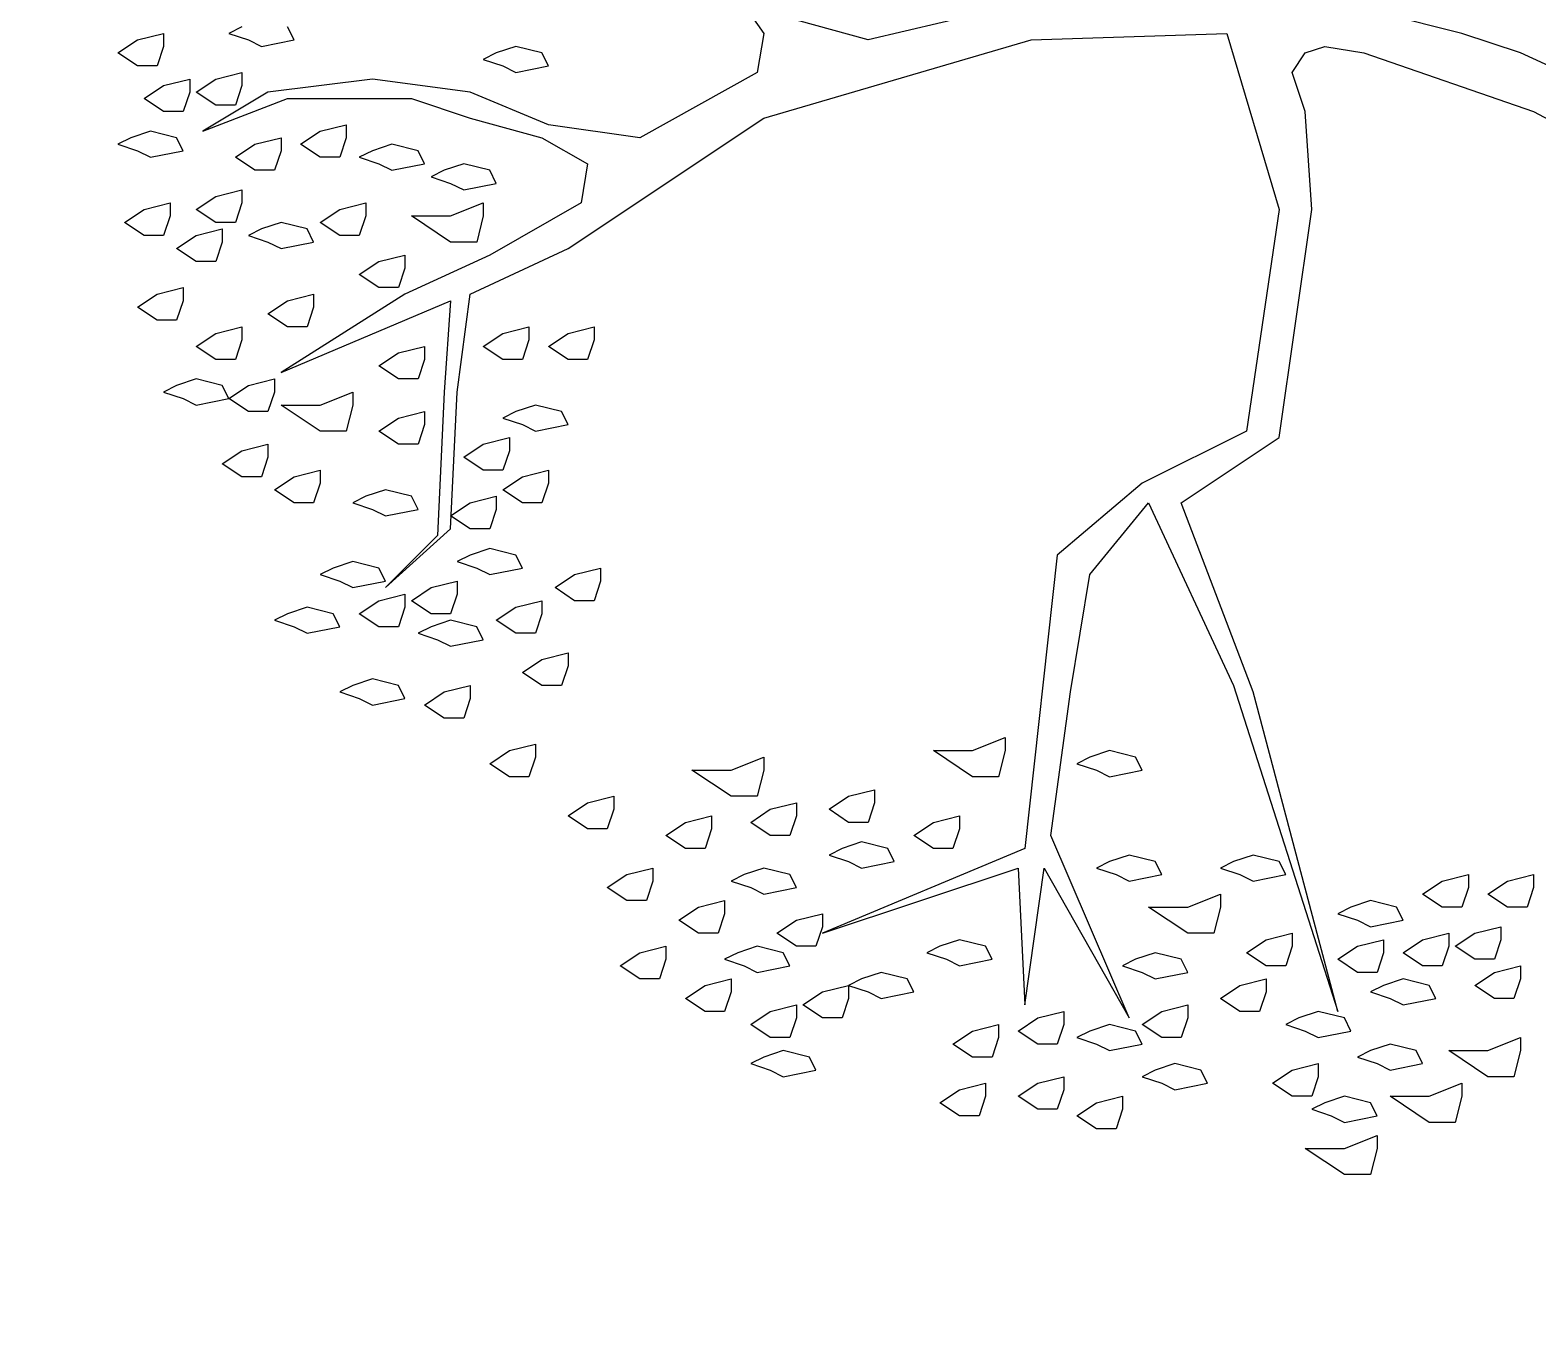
# Model space of a CAD drawing. Header units: millimetres. Extents: x 2181.6 to 2189.8, y 2002.5 to 2012.7.
# Drawn here: x 2182.3106 to 2182.585, y 2004.2789 to 2004.5168 of the extents above; entities that cross this region are included whole.
import ezdxf

# ---------------------------------------------------------------- set-up
doc = ezdxf.new("R2010")
doc.units = ezdxf.units.MM
doc.layers.add('cotas', color=4, linetype='Continuous')
doc.layers.add('moveis', color=6, linetype='Continuous')
doc.layers.add('Vegetação', color=84, linetype='Continuous', lineweight=15)
doc.styles.get("Standard").update_dxf_attribs({"font": 'arial.ttf'})
doc.dimstyles.new('ISO-25', dxfattribs={"dimscale": 0.2, "dimtxt": 0.6, "dimasz": 0.3, "dimexe": 0.2, "dimexo": 0.3, "dimgap": 0.4, "dimtad": 1, "dimtoh": 1, "dimtxsty": 'Standard', "dimcen": -0.3, "dimadec": 0, "dimazin": 0, "dimtfac": 1, "dimtmove": 1, "dimatfit": 3, "dimfxl": 1, "dimarcsym": 0})

# ---------------------------------------------------------------- blocks, each defined once
blk = doc.blocks.new('*D30')
at = {"layer": 'cotas', "color": 0, "lineweight": -2, "transparency": 16777216}
for p, q in [((2182.24437, 2004.76807), (2181.8208, 2004.76807)), ((2181.8608, 2004.01887), (2181.8608, 2004.70807)), ((2182.29762, 2003.95887), (2181.8208, 2003.95887))]:
    blk.add_line(p, q, dxfattribs=at)
at = {"layer": 'cotas', "color": 0, "transparency": 16777216}
for points in [[(2181.8508, 2004.70807), (2181.8708, 2004.70807), (2181.8608, 2004.76807)], [(2181.8508, 2004.01887), (2181.8708, 2004.01887), (2181.8608, 2003.95887)]]:
    blk.add_solid(points, dxfattribs=at)
at = {"layer": 'Defpoints', "color": 0, "transparency": 16777216}
for p in [(2181.8608, 2004.76807), (2182.30437, 2004.76807), (2182.35762, 2003.95887)]:
    blk.add_point(p, dxfattribs=at)
at = {"layer": 'cotas', "color": 0, "transparency": 16777216, "insert": (2181.70868, 2004.36347), "char_height": 0.12, "attachment_point": 5, "rotation": 90}
blk.add_mtext('0,81', dxfattribs=at)
blk = doc.blocks.new('vegetal')
at = {"layer": 'Vegetação'}
for p, q in [((2182.78372, 2005.30134), (2182.79204, 2005.28946)), ((2182.83124, 2005.29303), (2182.81105, 2005.28828)), ((2182.91914, 2005.28946), (2182.90489, 2005.29303)), ((2182.69701, 2005.29065), (2182.69463, 2005.28946)), ((2182.70651, 2005.28828), (2182.70532, 2005.29065)), ((2182.81105, 2005.28828), (2182.79798, 2005.29184)), ((2182.67444, 2005.2859), (2182.678, 2005.28828)), ((2182.678, 2005.28828), (2182.68275, 2005.28946)), ((2182.68275, 2005.28709), (2182.68157, 2005.28352)), ((2182.68275, 2005.28946), (2182.68275, 2005.28709)), ((2182.69463, 2005.28946), (2182.6982, 2005.28828)), ((2182.6982, 2005.28828), (2182.70057, 2005.28709)), ((2182.70057, 2005.28709), (2182.70651, 2005.28828)), ((2182.7469, 2005.28709), (2182.74334, 2005.2859)), ((2182.75165, 2005.2859), (2182.7469, 2005.28709)), ((2182.79204, 2005.28946), (2182.79085, 2005.28234)), ((2182.79204, 2005.27402), (2182.84074, 2005.28828)), ((2182.84074, 2005.28828), (2182.87638, 2005.28946)), ((2182.87638, 2005.28946), (2182.88588, 2005.25739)), ((2182.89063, 2005.2859), (2182.8942, 2005.28709)), ((2182.8942, 2005.28709), (2182.90132, 2005.2859)), ((2182.92983, 2005.2859), (2182.91914, 2005.28946)), ((2182.678, 2005.28352), (2182.67444, 2005.2859)), ((2182.74334, 2005.2859), (2182.74096, 2005.28471)), ((2182.74096, 2005.28471), (2182.74452, 2005.28352)), ((2182.75284, 2005.28352), (2182.75165, 2005.2859)), ((2182.88826, 2005.28234), (2182.89063, 2005.2859)), ((2182.90132, 2005.2859), (2182.93221, 2005.27521)), ((2182.94527, 2005.27877), (2182.92983, 2005.2859)), ((2182.68157, 2005.28352), (2182.678, 2005.28352)), ((2182.69226, 2005.28115), (2182.69701, 2005.28234)), ((2182.69701, 2005.28234), (2182.69701, 2005.27996)), ((2182.74452, 2005.28352), (2182.7469, 2005.28234)), ((2182.7469, 2005.28234), (2182.75284, 2005.28352)), ((2182.79085, 2005.28234), (2182.76947, 2005.27046)), ((2182.89063, 2005.27521), (2182.88826, 2005.28234)), ((2182.67919, 2005.27758), (2182.68275, 2005.27996)), ((2182.68275, 2005.27996), (2182.68751, 2005.28115)), ((2182.68751, 2005.27877), (2182.68632, 2005.27521)), ((2182.68751, 2005.28115), (2182.68751, 2005.27877)), ((2182.68869, 2005.27877), (2182.69226, 2005.28115)), ((2182.69226, 2005.2764), (2182.68869, 2005.27877)), ((2182.70176, 2005.27877), (2182.68988, 2005.27165)), ((2182.69701, 2005.27996), (2182.69582, 2005.2764)), ((2182.72077, 2005.28115), (2182.70176, 2005.27877)), ((2182.73858, 2005.27877), (2182.72077, 2005.28115)), ((2182.75284, 2005.27283), (2182.73858, 2005.27877)), ((2182.68275, 2005.27521), (2182.67919, 2005.27758)), ((2182.68988, 2005.27165), (2182.70532, 2005.27758)), ((2182.69582, 2005.2764), (2182.69226, 2005.2764)), ((2182.70532, 2005.27758), (2182.72789, 2005.27758)), ((2182.72789, 2005.27758), (2182.73858, 2005.27402)), ((2182.68632, 2005.27521), (2182.68275, 2005.27521)), ((2182.73858, 2005.27402), (2182.75165, 2005.27046)), ((2182.7564, 2005.25026), (2182.79204, 2005.27402)), ((2182.89182, 2005.25739), (2182.89063, 2005.27521)), ((2182.93221, 2005.27521), (2182.95003, 2005.26571)), ((2182.68038, 2005.27165), (2182.67682, 2005.27046)), ((2182.68513, 2005.27046), (2182.68038, 2005.27165)), ((2182.7077, 2005.26927), (2182.71126, 2005.27165)), ((2182.71126, 2005.27165), (2182.71602, 2005.27283)), ((2182.71602, 2005.27283), (2182.71602, 2005.27046)), ((2182.76947, 2005.27046), (2182.75284, 2005.27283)), ((2182.67682, 2005.27046), (2182.67444, 2005.26927)), ((2182.67444, 2005.26927), (2182.678, 2005.26808)), ((2182.678, 2005.26808), (2182.68038, 2005.26689)), ((2182.68038, 2005.26689), (2182.68632, 2005.26808)), ((2182.68632, 2005.26808), (2182.68513, 2005.27046)), ((2182.69582, 2005.26689), (2182.69938, 2005.26927)), ((2182.69938, 2005.26927), (2182.70414, 2005.27046)), ((2182.70414, 2005.26808), (2182.70295, 2005.26452)), ((2182.70414, 2005.27046), (2182.70414, 2005.26808)), ((2182.71126, 2005.26689), (2182.7077, 2005.26927)), ((2182.71602, 2005.27046), (2182.71483, 2005.26689)), ((2182.72077, 2005.26808), (2182.71839, 2005.26689)), ((2182.72433, 2005.26927), (2182.72077, 2005.26808)), ((2182.72908, 2005.26808), (2182.72433, 2005.26927)), ((2182.73027, 2005.26571), (2182.72908, 2005.26808)), ((2182.75165, 2005.27046), (2182.75997, 2005.26571)), ((2182.69938, 2005.26452), (2182.69582, 2005.26689)), ((2182.71483, 2005.26689), (2182.71126, 2005.26689)), ((2182.71839, 2005.26689), (2182.72195, 2005.26571)), ((2182.72195, 2005.26571), (2182.72433, 2005.26452)), ((2182.72433, 2005.26452), (2182.73027, 2005.26571)), ((2182.7374, 2005.26571), (2182.73383, 2005.26452)), ((2182.74215, 2005.26452), (2182.7374, 2005.26571)), ((2182.75997, 2005.26571), (2182.75878, 2005.25858)), ((2182.70295, 2005.26452), (2182.69938, 2005.26452)), ((2182.73383, 2005.26452), (2182.73146, 2005.26333)), ((2182.73146, 2005.26333), (2182.73502, 2005.26214)), ((2182.74334, 2005.26214), (2182.74215, 2005.26452)), ((2182.68869, 2005.25739), (2182.69226, 2005.25977)), ((2182.69226, 2005.25977), (2182.69701, 2005.26095)), ((2182.69701, 2005.26095), (2182.69701, 2005.25858)), ((2182.73502, 2005.26214), (2182.7374, 2005.26095)), ((2182.7374, 2005.26095), (2182.74334, 2005.26214)), ((2182.67563, 2005.25502), (2182.67919, 2005.25739)), ((2182.67919, 2005.25739), (2182.68394, 2005.25858)), ((2182.68394, 2005.25858), (2182.68394, 2005.2562)), ((2182.69226, 2005.25502), (2182.68869, 2005.25739)), ((2182.69701, 2005.25858), (2182.69582, 2005.25502)), ((2182.71126, 2005.25502), (2182.71483, 2005.25739)), ((2182.71483, 2005.25739), (2182.71958, 2005.25858)), ((2182.71958, 2005.25858), (2182.71958, 2005.2562)), ((2182.73502, 2005.2562), (2182.74096, 2005.25858)), ((2182.74096, 2005.25858), (2182.74096, 2005.2562)), ((2182.75878, 2005.25858), (2182.74215, 2005.24908)), ((2182.88588, 2005.25739), (2182.87994, 2005.217)), ((2182.88588, 2005.21582), (2182.89182, 2005.25739)), ((2182.67919, 2005.25264), (2182.67563, 2005.25502)), ((2182.68394, 2005.2562), (2182.68275, 2005.25264)), ((2182.69582, 2005.25502), (2182.69226, 2005.25502)), ((2182.70414, 2005.25502), (2182.70057, 2005.25383)), ((2182.70889, 2005.25383), (2182.70414, 2005.25502)), ((2182.71483, 2005.25264), (2182.71126, 2005.25502)), ((2182.71958, 2005.2562), (2182.71839, 2005.25264)), ((2182.72789, 2005.2562), (2182.73502, 2005.2562)), ((2182.73502, 2005.25145), (2182.72789, 2005.2562)), ((2182.74096, 2005.2562), (2182.73977, 2005.25145)), ((2182.68275, 2005.25264), (2182.67919, 2005.25264)), ((2182.68513, 2005.25026), (2182.68869, 2005.25264)), ((2182.68869, 2005.25264), (2182.69345, 2005.25383)), ((2182.69345, 2005.25145), (2182.69226, 2005.24789)), ((2182.69345, 2005.25383), (2182.69345, 2005.25145)), ((2182.70057, 2005.25383), (2182.6982, 2005.25264)), ((2182.6982, 2005.25264), (2182.70176, 2005.25145)), ((2182.70176, 2005.25145), (2182.70414, 2005.25026)), ((2182.70414, 2005.25026), (2182.71008, 2005.25145)), ((2182.71008, 2005.25145), (2182.70889, 2005.25383)), ((2182.71839, 2005.25264), (2182.71483, 2005.25264)), ((2182.73977, 2005.25145), (2182.73502, 2005.25145)), ((2182.68869, 2005.24789), (2182.68513, 2005.25026)), ((2182.72195, 2005.24789), (2182.72671, 2005.24908)), ((2182.74215, 2005.24908), (2182.72671, 2005.24195)), ((2182.72671, 2005.24908), (2182.72671, 2005.2467)), ((2182.73858, 2005.24195), (2182.7564, 2005.25026)), ((2182.69226, 2005.24789), (2182.68869, 2005.24789)), ((2182.71839, 2005.24551), (2182.72195, 2005.24789)), ((2182.72671, 2005.2467), (2182.72552, 2005.24314)), ((2182.68157, 2005.24195), (2182.68632, 2005.24314)), ((2182.68632, 2005.24314), (2182.68632, 2005.24076)), ((2182.72195, 2005.24314), (2182.71839, 2005.24551)), ((2182.72552, 2005.24314), (2182.72195, 2005.24314)), ((2182.678, 2005.23957), (2182.68157, 2005.24195)), ((2182.68632, 2005.24076), (2182.68513, 2005.2372)), ((2182.70176, 2005.23839), (2182.70532, 2005.24076)), ((2182.72671, 2005.24195), (2182.70414, 2005.22769)), ((2182.70414, 2005.22769), (2182.73502, 2005.24076)), ((2182.70532, 2005.24076), (2182.71008, 2005.24195)), ((2182.71008, 2005.24195), (2182.71008, 2005.23957)), ((2182.73502, 2005.24076), (2182.73383, 2005.22413)), ((2182.73621, 2005.22413), (2182.73858, 2005.24195)), ((2182.68157, 2005.2372), (2182.678, 2005.23957)), ((2182.70532, 2005.23601), (2182.70176, 2005.23839)), ((2182.71008, 2005.23957), (2182.70889, 2005.23601)), ((2182.68513, 2005.2372), (2182.68157, 2005.2372)), ((2182.69226, 2005.23482), (2182.69701, 2005.23601)), ((2182.69701, 2005.23601), (2182.69701, 2005.23363)), ((2182.70889, 2005.23601), (2182.70532, 2005.23601)), ((2182.74452, 2005.23482), (2182.74928, 2005.23601)), ((2182.74928, 2005.23601), (2182.74928, 2005.23363)), ((2182.7564, 2005.23482), (2182.76115, 2005.23601)), ((2182.76115, 2005.23601), (2182.76115, 2005.23363)), ((2182.68869, 2005.23245), (2182.69226, 2005.23482)), ((2182.69226, 2005.23007), (2182.68869, 2005.23245)), ((2182.69701, 2005.23363), (2182.69582, 2005.23007)), ((2182.72552, 2005.23126), (2182.73027, 2005.23245)), ((2182.73027, 2005.23245), (2182.73027, 2005.23007)), ((2182.74096, 2005.23245), (2182.74452, 2005.23482)), ((2182.74452, 2005.23007), (2182.74096, 2005.23245)), ((2182.74928, 2005.23363), (2182.74809, 2005.23007)), ((2182.75284, 2005.23245), (2182.7564, 2005.23482)), ((2182.7564, 2005.23007), (2182.75284, 2005.23245)), ((2182.76115, 2005.23363), (2182.75997, 2005.23007)), ((2182.69582, 2005.23007), (2182.69226, 2005.23007)), ((2182.72195, 2005.22888), (2182.72552, 2005.23126)), ((2182.73027, 2005.23007), (2182.72908, 2005.22651)), ((2182.74809, 2005.23007), (2182.74452, 2005.23007)), ((2182.75997, 2005.23007), (2182.7564, 2005.23007)), ((2182.72552, 2005.22651), (2182.72195, 2005.22888)), ((2182.68513, 2005.22532), (2182.68275, 2005.22413)), ((2182.68275, 2005.22413), (2182.68632, 2005.22294)), ((2182.68869, 2005.22651), (2182.68513, 2005.22532)), ((2182.69345, 2005.22532), (2182.68869, 2005.22651)), ((2182.69463, 2005.22294), (2182.69345, 2005.22532)), ((2182.69463, 2005.22294), (2182.6982, 2005.22532)), ((2182.6982, 2005.22532), (2182.70295, 2005.22651)), ((2182.70295, 2005.22413), (2182.70176, 2005.22057)), ((2182.70295, 2005.22651), (2182.70295, 2005.22413)), ((2182.71126, 2005.22176), (2182.7172, 2005.22413)), ((2182.7172, 2005.22413), (2182.7172, 2005.22176)), ((2182.72908, 2005.22651), (2182.72552, 2005.22651)), ((2182.73383, 2005.22413), (2182.73265, 2005.198)), ((2182.73502, 2005.19919), (2182.73621, 2005.22413)), ((2182.68632, 2005.22294), (2182.68869, 2005.22176)), ((2182.68869, 2005.22176), (2182.69463, 2005.22294)), ((2182.6982, 2005.22057), (2182.69463, 2005.22294)), ((2182.71126, 2005.217), (2182.70414, 2005.22176)), ((2182.70414, 2005.22176), (2182.71126, 2005.22176)), ((2182.7172, 2005.22176), (2182.71602, 2005.217)), ((2182.75046, 2005.22176), (2182.7469, 2005.22057)), ((2182.75521, 2005.22057), (2182.75046, 2005.22176)), ((2182.70176, 2005.22057), (2182.6982, 2005.22057)), ((2182.72195, 2005.217), (2182.72552, 2005.21938)), ((2182.72552, 2005.21938), (2182.73027, 2005.22057)), ((2182.73027, 2005.22057), (2182.73027, 2005.21819)), ((2182.7469, 2005.22057), (2182.74452, 2005.21938)), ((2182.74452, 2005.21938), (2182.74809, 2005.21819)), ((2182.7564, 2005.21819), (2182.75521, 2005.22057)), ((2182.71602, 2005.217), (2182.71126, 2005.217)), ((2182.72552, 2005.21463), (2182.72195, 2005.217)), ((2182.73027, 2005.21819), (2182.72908, 2005.21463)), ((2182.74096, 2005.21463), (2182.74571, 2005.21582)), ((2182.74571, 2005.21582), (2182.74571, 2005.21344)), ((2182.74809, 2005.21819), (2182.75046, 2005.217)), ((2182.75046, 2005.217), (2182.7564, 2005.21819)), ((2182.87994, 2005.217), (2182.86094, 2005.2075)), ((2182.86806, 2005.20394), (2182.88588, 2005.21582)), ((2182.69345, 2005.21106), (2182.69701, 2005.21344)), ((2182.69701, 2005.21344), (2182.70176, 2005.21463)), ((2182.70176, 2005.21463), (2182.70176, 2005.21225)), ((2182.72908, 2005.21463), (2182.72552, 2005.21463)), ((2182.7374, 2005.21225), (2182.74096, 2005.21463)), ((2182.74571, 2005.21344), (2182.74452, 2005.20988)), ((2182.69701, 2005.20869), (2182.69345, 2005.21106)), ((2182.70176, 2005.21225), (2182.70057, 2005.20869)), ((2182.74096, 2005.20988), (2182.7374, 2005.21225)), ((2182.70057, 2005.20869), (2182.69701, 2005.20869)), ((2182.70295, 2005.20631), (2182.70651, 2005.20869)), ((2182.70651, 2005.20869), (2182.71126, 2005.20988)), ((2182.71126, 2005.2075), (2182.71008, 2005.20394)), ((2182.71126, 2005.20988), (2182.71126, 2005.2075)), ((2182.74452, 2005.20988), (2182.74096, 2005.20988)), ((2182.74452, 2005.20631), (2182.74809, 2005.20869)), ((2182.74809, 2005.20869), (2182.75284, 2005.20988)), ((2182.75284, 2005.2075), (2182.75165, 2005.20394)), ((2182.75284, 2005.20988), (2182.75284, 2005.2075)), ((2182.86094, 2005.2075), (2182.84549, 2005.19443)), ((2182.70651, 2005.20394), (2182.70295, 2005.20631)), ((2182.71958, 2005.20513), (2182.7172, 2005.20394)), ((2182.72314, 2005.20631), (2182.71958, 2005.20513)), ((2182.72789, 2005.20513), (2182.72314, 2005.20631)), ((2182.72908, 2005.20275), (2182.72789, 2005.20513)), ((2182.73858, 2005.20394), (2182.74334, 2005.20513)), ((2182.74334, 2005.20513), (2182.74334, 2005.20275)), ((2182.74809, 2005.20394), (2182.74452, 2005.20631)), ((2182.71008, 2005.20394), (2182.70651, 2005.20394)), ((2182.7172, 2005.20394), (2182.72077, 2005.20275)), ((2182.72077, 2005.20275), (2182.72314, 2005.20156)), ((2182.72314, 2005.20156), (2182.72908, 2005.20275)), ((2182.73502, 2005.20156), (2182.73858, 2005.20394)), ((2182.74334, 2005.20275), (2182.74215, 2005.19919)), ((2182.75165, 2005.20394), (2182.74809, 2005.20394)), ((2182.85143, 2005.19087), (2182.86212, 2005.20394)), ((2182.86212, 2005.20394), (2182.87757, 2005.17068)), ((2182.88113, 2005.16949), (2182.86806, 2005.20394)), ((2182.73858, 2005.19919), (2182.73502, 2005.20156)), ((2182.72314, 2005.1885), (2182.73502, 2005.19919)), ((2182.73265, 2005.198), (2182.72314, 2005.1885)), ((2182.74215, 2005.19919), (2182.73858, 2005.19919)), ((2182.73858, 2005.19443), (2182.73621, 2005.19325)), ((2182.74215, 2005.19562), (2182.73858, 2005.19443)), ((2182.7469, 2005.19443), (2182.74215, 2005.19562)), ((2182.74809, 2005.19206), (2182.7469, 2005.19443)), ((2182.84549, 2005.19443), (2182.83955, 2005.14098)), ((2182.71364, 2005.19206), (2182.71126, 2005.19087)), ((2182.7172, 2005.19325), (2182.71364, 2005.19206)), ((2182.72195, 2005.19206), (2182.7172, 2005.19325)), ((2182.72314, 2005.18968), (2182.72195, 2005.19206)), ((2182.73621, 2005.19325), (2182.73977, 2005.19206)), ((2182.73977, 2005.19206), (2182.74215, 2005.19087)), ((2182.74215, 2005.19087), (2182.74809, 2005.19206)), ((2182.75759, 2005.19087), (2182.76234, 2005.19206)), ((2182.76234, 2005.19206), (2182.76234, 2005.18968)), ((2182.71126, 2005.19087), (2182.71483, 2005.18968)), ((2182.71483, 2005.18968), (2182.7172, 2005.1885)), ((2182.7172, 2005.1885), (2182.72314, 2005.18968)), ((2182.72789, 2005.18612), (2182.73146, 2005.1885)), ((2182.73146, 2005.1885), (2182.73621, 2005.18968)), ((2182.73621, 2005.18968), (2182.73621, 2005.18731)), ((2182.75403, 2005.1885), (2182.75759, 2005.19087)), ((2182.75759, 2005.18612), (2182.75403, 2005.1885)), ((2182.76234, 2005.18968), (2182.76115, 2005.18612)), ((2182.84787, 2005.16949), (2182.85143, 2005.19087)), ((2182.71839, 2005.18374), (2182.72195, 2005.18612)), ((2182.72195, 2005.18612), (2182.72671, 2005.18731)), ((2182.72671, 2005.18731), (2182.72671, 2005.18493)), ((2182.73146, 2005.18374), (2182.72789, 2005.18612)), ((2182.73621, 2005.18731), (2182.73502, 2005.18374)), ((2182.7469, 2005.18493), (2182.75165, 2005.18612)), ((2182.75165, 2005.18612), (2182.75165, 2005.18374)), ((2182.76115, 2005.18612), (2182.75759, 2005.18612)), ((2182.70532, 2005.18374), (2182.70295, 2005.18256)), ((2182.70889, 2005.18493), (2182.70532, 2005.18374)), ((2182.71364, 2005.18374), (2182.70889, 2005.18493)), ((2182.71483, 2005.18137), (2182.71364, 2005.18374)), ((2182.72195, 2005.18137), (2182.71839, 2005.18374)), ((2182.72671, 2005.18493), (2182.72552, 2005.18137)), ((2182.73502, 2005.18374), (2182.73146, 2005.18374)), ((2182.74334, 2005.18256), (2182.7469, 2005.18493)), ((2182.75165, 2005.18374), (2182.75046, 2005.18018)), ((2182.70295, 2005.18256), (2182.70651, 2005.18137)), ((2182.70651, 2005.18137), (2182.70889, 2005.18018)), ((2182.70889, 2005.18018), (2182.71483, 2005.18137)), ((2182.72552, 2005.18137), (2182.72195, 2005.18137)), ((2182.73146, 2005.18137), (2182.72908, 2005.18018)), ((2182.72908, 2005.18018), (2182.73265, 2005.17899)), ((2182.73502, 2005.18256), (2182.73146, 2005.18137)), ((2182.73977, 2005.18137), (2182.73502, 2005.18256)), ((2182.74096, 2005.17899), (2182.73977, 2005.18137)), ((2182.7469, 2005.18018), (2182.74334, 2005.18256)), ((2182.75046, 2005.18018), (2182.7469, 2005.18018)), ((2182.73265, 2005.17899), (2182.73502, 2005.17781)), ((2182.73502, 2005.17781), (2182.74096, 2005.17899)), ((2182.74809, 2005.17305), (2182.75165, 2005.17543)), ((2182.75165, 2005.17543), (2182.7564, 2005.17662)), ((2182.7564, 2005.17662), (2182.7564, 2005.17424)), ((2182.72077, 2005.17187), (2182.7172, 2005.17068)), ((2182.72552, 2005.17068), (2182.72077, 2005.17187)), ((2182.75165, 2005.17068), (2182.74809, 2005.17305)), ((2182.7564, 2005.17424), (2182.75521, 2005.17068)), ((2182.7172, 2005.17068), (2182.71483, 2005.16949)), ((2182.71483, 2005.16949), (2182.71839, 2005.1683)), ((2182.72671, 2005.1683), (2182.72552, 2005.17068)), ((2182.73027, 2005.16711), (2182.73383, 2005.16949)), ((2182.73383, 2005.16949), (2182.73858, 2005.17068)), ((2182.73858, 2005.17068), (2182.73858, 2005.1683)), ((2182.75521, 2005.17068), (2182.75165, 2005.17068)), ((2182.84431, 2005.14336), (2182.84787, 2005.16949)), ((2182.87757, 2005.17068), (2182.89657, 2005.11129)), ((2182.89657, 2005.11129), (2182.88113, 2005.16949)), ((2182.71839, 2005.1683), (2182.72077, 2005.16711)), ((2182.72077, 2005.16711), (2182.72671, 2005.1683)), ((2182.73383, 2005.16474), (2182.73027, 2005.16711)), ((2182.73858, 2005.1683), (2182.7374, 2005.16474)), ((2182.7374, 2005.16474), (2182.73383, 2005.16474)), ((2182.83005, 2005.1588), (2182.83599, 2005.16118)), ((2182.83599, 2005.16118), (2182.83599, 2005.1588)), ((2182.74215, 2005.15642), (2182.74571, 2005.1588)), ((2182.74571, 2005.1588), (2182.75046, 2005.15999)), ((2182.75046, 2005.15999), (2182.75046, 2005.15761)), ((2182.82292, 2005.1588), (2182.83005, 2005.1588)), ((2182.83005, 2005.15405), (2182.82292, 2005.1588)), ((2182.83599, 2005.1588), (2182.8348, 2005.15405)), ((2182.855, 2005.1588), (2182.85143, 2005.15761)), ((2182.85975, 2005.15761), (2182.855, 2005.1588)), ((2182.74571, 2005.15405), (2182.74215, 2005.15642)), ((2182.75046, 2005.15761), (2182.74928, 2005.15405)), ((2182.7861, 2005.15524), (2182.79204, 2005.15761)), ((2182.79204, 2005.15761), (2182.79204, 2005.15524)), ((2182.85143, 2005.15761), (2182.84906, 2005.15642)), ((2182.84906, 2005.15642), (2182.85262, 2005.15524)), ((2182.86094, 2005.15524), (2182.85975, 2005.15761)), ((2182.74928, 2005.15405), (2182.74571, 2005.15405)), ((2182.77897, 2005.15524), (2182.7861, 2005.15524)), ((2182.7861, 2005.15048), (2182.77897, 2005.15524)), ((2182.79204, 2005.15524), (2182.79085, 2005.15048)), ((2182.8348, 2005.15405), (2182.83005, 2005.15405)), ((2182.85262, 2005.15524), (2182.855, 2005.15405)), ((2182.855, 2005.15405), (2182.86094, 2005.15524)), ((2182.75997, 2005.1493), (2182.76472, 2005.15048)), ((2182.76472, 2005.15048), (2182.76472, 2005.14811)), ((2182.79085, 2005.15048), (2182.7861, 2005.15048)), ((2182.80392, 2005.14811), (2182.80748, 2005.15048)), ((2182.80748, 2005.15048), (2182.81223, 2005.15167)), ((2182.81223, 2005.15167), (2182.81223, 2005.1493)), ((2182.7564, 2005.14692), (2182.75997, 2005.1493)), ((2182.76472, 2005.14811), (2182.76353, 2005.14455)), ((2182.78966, 2005.14573), (2182.79323, 2005.14811)), ((2182.79323, 2005.14811), (2182.79798, 2005.1493)), ((2182.79798, 2005.1493), (2182.79798, 2005.14692)), ((2182.80748, 2005.14573), (2182.80392, 2005.14811)), ((2182.81223, 2005.1493), (2182.81105, 2005.14573)), ((2182.75997, 2005.14455), (2182.7564, 2005.14692)), ((2182.76353, 2005.14455), (2182.75997, 2005.14455)), ((2182.77422, 2005.14336), (2182.77778, 2005.14573)), ((2182.77778, 2005.14573), (2182.78254, 2005.14692)), ((2182.78254, 2005.14455), (2182.78135, 2005.14098)), ((2182.78254, 2005.14692), (2182.78254, 2005.14455)), ((2182.79323, 2005.14336), (2182.78966, 2005.14573)), ((2182.79798, 2005.14692), (2182.79679, 2005.14336)), ((2182.81105, 2005.14573), (2182.80748, 2005.14573)), ((2182.81936, 2005.14336), (2182.82292, 2005.14573)), ((2182.82292, 2005.14573), (2182.82768, 2005.14692)), ((2182.82768, 2005.14455), (2182.82649, 2005.14098)), ((2182.82768, 2005.14692), (2182.82768, 2005.14455)), ((2182.77778, 2005.14098), (2182.77422, 2005.14336)), ((2182.79679, 2005.14336), (2182.79323, 2005.14336)), ((2182.80986, 2005.14217), (2182.80629, 2005.14098)), ((2182.81461, 2005.14098), (2182.80986, 2005.14217)), ((2182.82292, 2005.14098), (2182.81936, 2005.14336)), ((2182.85856, 2005.1101), (2182.84431, 2005.14336)), ((2182.78135, 2005.14098), (2182.77778, 2005.14098)), ((2182.83955, 2005.14098), (2182.80273, 2005.12554)), ((2182.80629, 2005.14098), (2182.80392, 2005.13979)), ((2182.80392, 2005.13979), (2182.80748, 2005.13861)), ((2182.8158, 2005.13861), (2182.81461, 2005.14098)), ((2182.82649, 2005.14098), (2182.82292, 2005.14098)), ((2182.85856, 2005.13979), (2182.855, 2005.13861)), ((2182.86331, 2005.13861), (2182.85856, 2005.13979)), ((2182.88113, 2005.13979), (2182.87757, 2005.13861)), ((2182.88588, 2005.13861), (2182.88113, 2005.13979)), ((2182.76353, 2005.13385), (2182.76709, 2005.13623)), ((2182.76709, 2005.13623), (2182.77185, 2005.13742)), ((2182.77185, 2005.13742), (2182.77185, 2005.13504)), ((2182.78848, 2005.13623), (2182.7861, 2005.13504)), ((2182.79204, 2005.13742), (2182.78848, 2005.13623)), ((2182.79679, 2005.13623), (2182.79204, 2005.13742)), ((2182.79798, 2005.13385), (2182.79679, 2005.13623)), ((2182.80273, 2005.12554), (2182.83837, 2005.13742)), ((2182.80748, 2005.13861), (2182.80986, 2005.13742)), ((2182.80986, 2005.13742), (2182.8158, 2005.13861)), ((2182.83837, 2005.13742), (2182.83955, 2005.11247)), ((2182.83955, 2005.11247), (2182.84312, 2005.13742)), ((2182.84312, 2005.13742), (2182.85856, 2005.1101)), ((2182.855, 2005.13861), (2182.85262, 2005.13742)), ((2182.85262, 2005.13742), (2182.85618, 2005.13623)), ((2182.85618, 2005.13623), (2182.85856, 2005.13504)), ((2182.85856, 2005.13504), (2182.8645, 2005.13623)), ((2182.8645, 2005.13623), (2182.86331, 2005.13861)), ((2182.87757, 2005.13861), (2182.87519, 2005.13742)), ((2182.87519, 2005.13742), (2182.87875, 2005.13623)), ((2182.87875, 2005.13623), (2182.88113, 2005.13504)), ((2182.88113, 2005.13504), (2182.88707, 2005.13623)), ((2182.88707, 2005.13623), (2182.88588, 2005.13861)), ((2182.91558, 2005.13504), (2182.92033, 2005.13623)), ((2182.92033, 2005.13623), (2182.92033, 2005.13385)), ((2182.92746, 2005.13504), (2182.93221, 2005.13623)), ((2182.93221, 2005.13623), (2182.93221, 2005.13385)), ((2182.76709, 2005.13148), (2182.76353, 2005.13385)), ((2182.77185, 2005.13504), (2182.77066, 2005.13148)), ((2182.7861, 2005.13504), (2182.78966, 2005.13385)), ((2182.78966, 2005.13385), (2182.79204, 2005.13267)), ((2182.79204, 2005.13267), (2182.79798, 2005.13385)), ((2182.91201, 2005.13267), (2182.91558, 2005.13504)), ((2182.92033, 2005.13385), (2182.91914, 2005.13029)), ((2182.92389, 2005.13267), (2182.92746, 2005.13504)), ((2182.93221, 2005.13385), (2182.93102, 2005.13029)), ((2182.77066, 2005.13148), (2182.76709, 2005.13148)), ((2182.78016, 2005.13029), (2182.78491, 2005.13148)), ((2182.78491, 2005.13148), (2182.78491, 2005.1291)), ((2182.86925, 2005.13029), (2182.87519, 2005.13267)), ((2182.87519, 2005.13267), (2182.87519, 2005.13029)), ((2182.90251, 2005.13148), (2182.89895, 2005.13029)), ((2182.90726, 2005.13029), (2182.90251, 2005.13148)), ((2182.91558, 2005.13029), (2182.91201, 2005.13267)), ((2182.92746, 2005.13029), (2182.92389, 2005.13267)), ((2182.7766, 2005.12792), (2182.78016, 2005.13029)), ((2182.78016, 2005.12554), (2182.7766, 2005.12792)), ((2182.78491, 2005.1291), (2182.78372, 2005.12554)), ((2182.79441, 2005.12554), (2182.79798, 2005.12792)), ((2182.79798, 2005.12792), (2182.80273, 2005.1291)), ((2182.80273, 2005.1291), (2182.80273, 2005.12673)), ((2182.86212, 2005.13029), (2182.86925, 2005.13029)), ((2182.86925, 2005.12554), (2182.86212, 2005.13029)), ((2182.87519, 2005.13029), (2182.874, 2005.12554)), ((2182.89895, 2005.13029), (2182.89657, 2005.1291)), ((2182.89657, 2005.1291), (2182.90014, 2005.12792)), ((2182.90014, 2005.12792), (2182.90251, 2005.12673)), ((2182.90251, 2005.12673), (2182.90845, 2005.12792)), ((2182.90845, 2005.12792), (2182.90726, 2005.13029)), ((2182.91914, 2005.13029), (2182.91558, 2005.13029)), ((2182.93102, 2005.13029), (2182.92746, 2005.13029)), ((2182.78372, 2005.12554), (2182.78016, 2005.12554)), ((2182.79798, 2005.12316), (2182.79441, 2005.12554)), ((2182.80273, 2005.12673), (2182.80154, 2005.12316)), ((2182.874, 2005.12554), (2182.86925, 2005.12554)), ((2182.88351, 2005.12435), (2182.88826, 2005.12554)), ((2182.88826, 2005.12554), (2182.88826, 2005.12316)), ((2182.91201, 2005.12435), (2182.91677, 2005.12554)), ((2182.91677, 2005.12554), (2182.91677, 2005.12316)), ((2182.91795, 2005.12316), (2182.92152, 2005.12554)), ((2182.92152, 2005.12554), (2182.92627, 2005.12673)), ((2182.92627, 2005.12673), (2182.92627, 2005.12435)), ((2182.76947, 2005.12198), (2182.77422, 2005.12316)), ((2182.77422, 2005.12316), (2182.77422, 2005.12079)), ((2182.79085, 2005.12316), (2182.78729, 2005.12198)), ((2182.7956, 2005.12198), (2182.79085, 2005.12316)), ((2182.80154, 2005.12316), (2182.79798, 2005.12316)), ((2182.82411, 2005.12316), (2182.82174, 2005.12198)), ((2182.82768, 2005.12435), (2182.82411, 2005.12316)), ((2182.83243, 2005.12316), (2182.82768, 2005.12435)), ((2182.83361, 2005.12079), (2182.83243, 2005.12316)), ((2182.87994, 2005.12198), (2182.88351, 2005.12435)), ((2182.88826, 2005.12316), (2182.88707, 2005.1196)), ((2182.89657, 2005.12079), (2182.90014, 2005.12316)), ((2182.90014, 2005.12316), (2182.90489, 2005.12435)), ((2182.90489, 2005.12435), (2182.90489, 2005.12198)), ((2182.90845, 2005.12198), (2182.91201, 2005.12435)), ((2182.91677, 2005.12316), (2182.91558, 2005.1196)), ((2182.92152, 2005.12079), (2182.91795, 2005.12316)), ((2182.92627, 2005.12435), (2182.92508, 2005.12079)), ((2182.76591, 2005.1196), (2182.76947, 2005.12198)), ((2182.77422, 2005.12079), (2182.77303, 2005.11722)), ((2182.78729, 2005.12198), (2182.78491, 2005.12079)), ((2182.78491, 2005.12079), (2182.78848, 2005.1196)), ((2182.79679, 2005.1196), (2182.7956, 2005.12198)), ((2182.82174, 2005.12198), (2182.8253, 2005.12079)), ((2182.8253, 2005.12079), (2182.82768, 2005.1196)), ((2182.82768, 2005.1196), (2182.83361, 2005.12079)), ((2182.85975, 2005.12079), (2182.85737, 2005.1196)), ((2182.86331, 2005.12198), (2182.85975, 2005.12079)), ((2182.86806, 2005.12079), (2182.86331, 2005.12198)), ((2182.86925, 2005.11841), (2182.86806, 2005.12079)), ((2182.88351, 2005.1196), (2182.87994, 2005.12198)), ((2182.90014, 2005.11841), (2182.89657, 2005.12079)), ((2182.90489, 2005.12198), (2182.9037, 2005.11841)), ((2182.91201, 2005.1196), (2182.90845, 2005.12198)), ((2182.92508, 2005.12079), (2182.92152, 2005.12079)), ((2182.76947, 2005.11722), (2182.76591, 2005.1196)), ((2182.77303, 2005.11722), (2182.76947, 2005.11722)), ((2182.78135, 2005.11604), (2182.7861, 2005.11722)), ((2182.7861, 2005.11722), (2182.7861, 2005.11485)), ((2182.78848, 2005.1196), (2182.79085, 2005.11841)), ((2182.79085, 2005.11841), (2182.79679, 2005.1196)), ((2182.80986, 2005.11722), (2182.80748, 2005.11604)), ((2182.81342, 2005.11841), (2182.80986, 2005.11722)), ((2182.81817, 2005.11722), (2182.81342, 2005.11841)), ((2182.81936, 2005.11485), (2182.81817, 2005.11722)), ((2182.85737, 2005.1196), (2182.86094, 2005.11841)), ((2182.86094, 2005.11841), (2182.86331, 2005.11722)), ((2182.86331, 2005.11722), (2182.86925, 2005.11841)), ((2182.87875, 2005.11604), (2182.88351, 2005.11722)), ((2182.88707, 2005.1196), (2182.88351, 2005.1196)), ((2182.88351, 2005.11722), (2182.88351, 2005.11485)), ((2182.9037, 2005.11841), (2182.90014, 2005.11841)), ((2182.90845, 2005.11722), (2182.90489, 2005.11604)), ((2182.9132, 2005.11604), (2182.90845, 2005.11722)), ((2182.91558, 2005.1196), (2182.91201, 2005.1196)), ((2182.92152, 2005.11604), (2182.92508, 2005.11841)), ((2182.92508, 2005.11841), (2182.92983, 2005.1196)), ((2182.92983, 2005.11722), (2182.92864, 2005.11366)), ((2182.92983, 2005.1196), (2182.92983, 2005.11722)), ((2182.77778, 2005.11366), (2182.78135, 2005.11604)), ((2182.7861, 2005.11485), (2182.78491, 2005.11129)), ((2182.79917, 2005.11247), (2182.80273, 2005.11485)), ((2182.80273, 2005.11485), (2182.80748, 2005.11604)), ((2182.80748, 2005.11604), (2182.81105, 2005.11485)), ((2182.80748, 2005.11604), (2182.80748, 2005.11366)), ((2182.81105, 2005.11485), (2182.81342, 2005.11366)), ((2182.81342, 2005.11366), (2182.81936, 2005.11485)), ((2182.87519, 2005.11366), (2182.87875, 2005.11604)), ((2182.88351, 2005.11485), (2182.88232, 2005.11129)), ((2182.90489, 2005.11604), (2182.90251, 2005.11485)), ((2182.90251, 2005.11485), (2182.90608, 2005.11366)), ((2182.91439, 2005.11366), (2182.9132, 2005.11604)), ((2182.92508, 2005.11366), (2182.92152, 2005.11604)), ((2182.78135, 2005.11129), (2182.77778, 2005.11366)), ((2182.79323, 2005.11129), (2182.79798, 2005.11247)), ((2182.79798, 2005.11247), (2182.79798, 2005.1101)), ((2182.80273, 2005.1101), (2182.79917, 2005.11247)), ((2182.80748, 2005.11366), (2182.80629, 2005.1101)), ((2182.8645, 2005.11129), (2182.86925, 2005.11247)), ((2182.86925, 2005.11247), (2182.86925, 2005.1101)), ((2182.87875, 2005.11129), (2182.87519, 2005.11366)), ((2182.90608, 2005.11366), (2182.90845, 2005.11247)), ((2182.90845, 2005.11247), (2182.91439, 2005.11366)), ((2182.92864, 2005.11366), (2182.92508, 2005.11366)), ((2182.78491, 2005.11129), (2182.78135, 2005.11129)), ((2182.78966, 2005.10891), (2182.79323, 2005.11129)), ((2182.79323, 2005.10653), (2182.78966, 2005.10891)), ((2182.79798, 2005.1101), (2182.79679, 2005.10653)), ((2182.80629, 2005.1101), (2182.80273, 2005.1101)), ((2182.83005, 2005.10772), (2182.8348, 2005.10891)), ((2182.8348, 2005.10891), (2182.8348, 2005.10653)), ((2182.83837, 2005.10772), (2182.84193, 2005.1101)), ((2182.84193, 2005.1101), (2182.84668, 2005.11129)), ((2182.84668, 2005.10891), (2182.84549, 2005.10535)), ((2182.84668, 2005.11129), (2182.84668, 2005.10891)), ((2182.855, 2005.10891), (2182.85143, 2005.10772)), ((2182.85975, 2005.10772), (2182.855, 2005.10891)), ((2182.86094, 2005.10891), (2182.8645, 2005.11129)), ((2182.8645, 2005.10653), (2182.86094, 2005.10891)), ((2182.86925, 2005.1101), (2182.86806, 2005.10653)), ((2182.88232, 2005.11129), (2182.87875, 2005.11129)), ((2182.88944, 2005.1101), (2182.88707, 2005.10891)), ((2182.88707, 2005.10891), (2182.89063, 2005.10772)), ((2182.89301, 2005.11129), (2182.88944, 2005.1101)), ((2182.89776, 2005.1101), (2182.89301, 2005.11129)), ((2182.89895, 2005.10772), (2182.89776, 2005.1101)), ((2182.79679, 2005.10653), (2182.79323, 2005.10653)), ((2182.82649, 2005.10535), (2182.83005, 2005.10772)), ((2182.8348, 2005.10653), (2182.83361, 2005.10297)), ((2182.84193, 2005.10535), (2182.83837, 2005.10772)), ((2182.85143, 2005.10772), (2182.84906, 2005.10653)), ((2182.84906, 2005.10653), (2182.85262, 2005.10535)), ((2182.86094, 2005.10535), (2182.85975, 2005.10772)), ((2182.86806, 2005.10653), (2182.8645, 2005.10653)), ((2182.89063, 2005.10772), (2182.89301, 2005.10653)), ((2182.89301, 2005.10653), (2182.89895, 2005.10772)), ((2182.92389, 2005.10416), (2182.92983, 2005.10653)), ((2182.92983, 2005.10653), (2182.92983, 2005.10416)), ((2182.7956, 2005.10416), (2182.79204, 2005.10297)), ((2182.80035, 2005.10297), (2182.7956, 2005.10416)), ((2182.83005, 2005.10297), (2182.82649, 2005.10535)), ((2182.84549, 2005.10535), (2182.84193, 2005.10535)), ((2182.85262, 2005.10535), (2182.855, 2005.10416)), ((2182.855, 2005.10416), (2182.86094, 2005.10535)), ((2182.90251, 2005.10416), (2182.90014, 2005.10297)), ((2182.90608, 2005.10535), (2182.90251, 2005.10416)), ((2182.91083, 2005.10416), (2182.90608, 2005.10535)), ((2182.91201, 2005.10178), (2182.91083, 2005.10416)), ((2182.91677, 2005.10416), (2182.92389, 2005.10416)), ((2182.92389, 2005.09941), (2182.91677, 2005.10416)), ((2182.92983, 2005.10416), (2182.92864, 2005.09941)), ((2182.79204, 2005.10297), (2182.78966, 2005.10178)), ((2182.78966, 2005.10178), (2182.79323, 2005.10059)), ((2182.79323, 2005.10059), (2182.7956, 2005.09941)), ((2182.7956, 2005.09941), (2182.80154, 2005.10059)), ((2182.80154, 2005.10059), (2182.80035, 2005.10297)), ((2182.83361, 2005.10297), (2182.83005, 2005.10297)), ((2182.86331, 2005.10059), (2182.86094, 2005.09941)), ((2182.86688, 2005.10178), (2182.86331, 2005.10059)), ((2182.87163, 2005.10059), (2182.86688, 2005.10178)), ((2182.87281, 2005.09822), (2182.87163, 2005.10059)), ((2182.88469, 2005.09822), (2182.88826, 2005.10059)), ((2182.88826, 2005.10059), (2182.89301, 2005.10178)), ((2182.89301, 2005.10178), (2182.89301, 2005.09941)), ((2182.90014, 2005.10297), (2182.9037, 2005.10178)), ((2182.9037, 2005.10178), (2182.90608, 2005.10059)), ((2182.90608, 2005.10059), (2182.91201, 2005.10178)), ((2182.82768, 2005.09703), (2182.83243, 2005.09822)), ((2182.83243, 2005.09822), (2182.83243, 2005.09584)), ((2182.83837, 2005.09584), (2182.84193, 2005.09822)), ((2182.84193, 2005.09822), (2182.84668, 2005.09941)), ((2182.84668, 2005.09941), (2182.84668, 2005.09703)), ((2182.86094, 2005.09941), (2182.8645, 2005.09822)), ((2182.8645, 2005.09822), (2182.86688, 2005.09703)), ((2182.86688, 2005.09703), (2182.87281, 2005.09822)), ((2182.88826, 2005.09584), (2182.88469, 2005.09822)), ((2182.89301, 2005.09941), (2182.89182, 2005.09584)), ((2182.9132, 2005.09584), (2182.91914, 2005.09822)), ((2182.91914, 2005.09822), (2182.91914, 2005.09584)), ((2182.92864, 2005.09941), (2182.92389, 2005.09941)), ((2182.82411, 2005.09466), (2182.82768, 2005.09703)), ((2182.83243, 2005.09584), (2182.83124, 2005.09228)), ((2182.84193, 2005.09347), (2182.83837, 2005.09584)), ((2182.84668, 2005.09703), (2182.84549, 2005.09347)), ((2182.85262, 2005.09466), (2182.85737, 2005.09584)), ((2182.85737, 2005.09584), (2182.85737, 2005.09347)), ((2182.89182, 2005.09584), (2182.88826, 2005.09584)), ((2182.89776, 2005.09584), (2182.8942, 2005.09466)), ((2182.90251, 2005.09466), (2182.89776, 2005.09584)), ((2182.90608, 2005.09584), (2182.9132, 2005.09584)), ((2182.9132, 2005.09109), (2182.90608, 2005.09584)), ((2182.91914, 2005.09584), (2182.91795, 2005.09109)), ((2182.82768, 2005.09228), (2182.82411, 2005.09466)), ((2182.83124, 2005.09228), (2182.82768, 2005.09228)), ((2182.84549, 2005.09347), (2182.84193, 2005.09347)), ((2182.84906, 2005.09228), (2182.85262, 2005.09466)), ((2182.85262, 2005.0899), (2182.84906, 2005.09228)), ((2182.85737, 2005.09347), (2182.85618, 2005.0899)), ((2182.8942, 2005.09466), (2182.89182, 2005.09347)), ((2182.89182, 2005.09347), (2182.89538, 2005.09228)), ((2182.89538, 2005.09228), (2182.89776, 2005.09109)), ((2182.89776, 2005.09109), (2182.9037, 2005.09228)), ((2182.9037, 2005.09228), (2182.90251, 2005.09466)), ((2182.85618, 2005.0899), (2182.85262, 2005.0899)), ((2182.91795, 2005.09109), (2182.9132, 2005.09109)), ((2182.89776, 2005.08634), (2182.9037, 2005.08872)), ((2182.9037, 2005.08872), (2182.9037, 2005.08634)), ((2182.89063, 2005.08634), (2182.89776, 2005.08634)), ((2182.89776, 2005.08159), (2182.89063, 2005.08634)), ((2182.9037, 2005.08634), (2182.90251, 2005.08159)), ((2182.90251, 2005.08159), (2182.89776, 2005.08159))]:
    blk.add_line(p, q, dxfattribs=at)

msp = doc.modelspace()

# ---------------------------------------------------------------- block references
at = {"layer": 'moveis'}
msp.add_blockref('vegetal', (-0.34784, -0.77329), dxfattribs=at)

# ---------------------------------------------------------------- dimensions: what is measured, and where the dimension line sits
at = {"layer": 'cotas'}
dim = msp.add_linear_dim(base=(2181.8608, 2004.76807), p1=(2182.35762, 2003.95887), p2=(2182.30437, 2004.76807), angle=90, dimstyle='ISO-25', dxfattribs=at)
dim.commit()
dim.dimension.update_dxf_attribs({"geometry": '*D30', "text_midpoint": (2181.70868, 2004.36347)})

doc.saveas('drawing.dxf')
